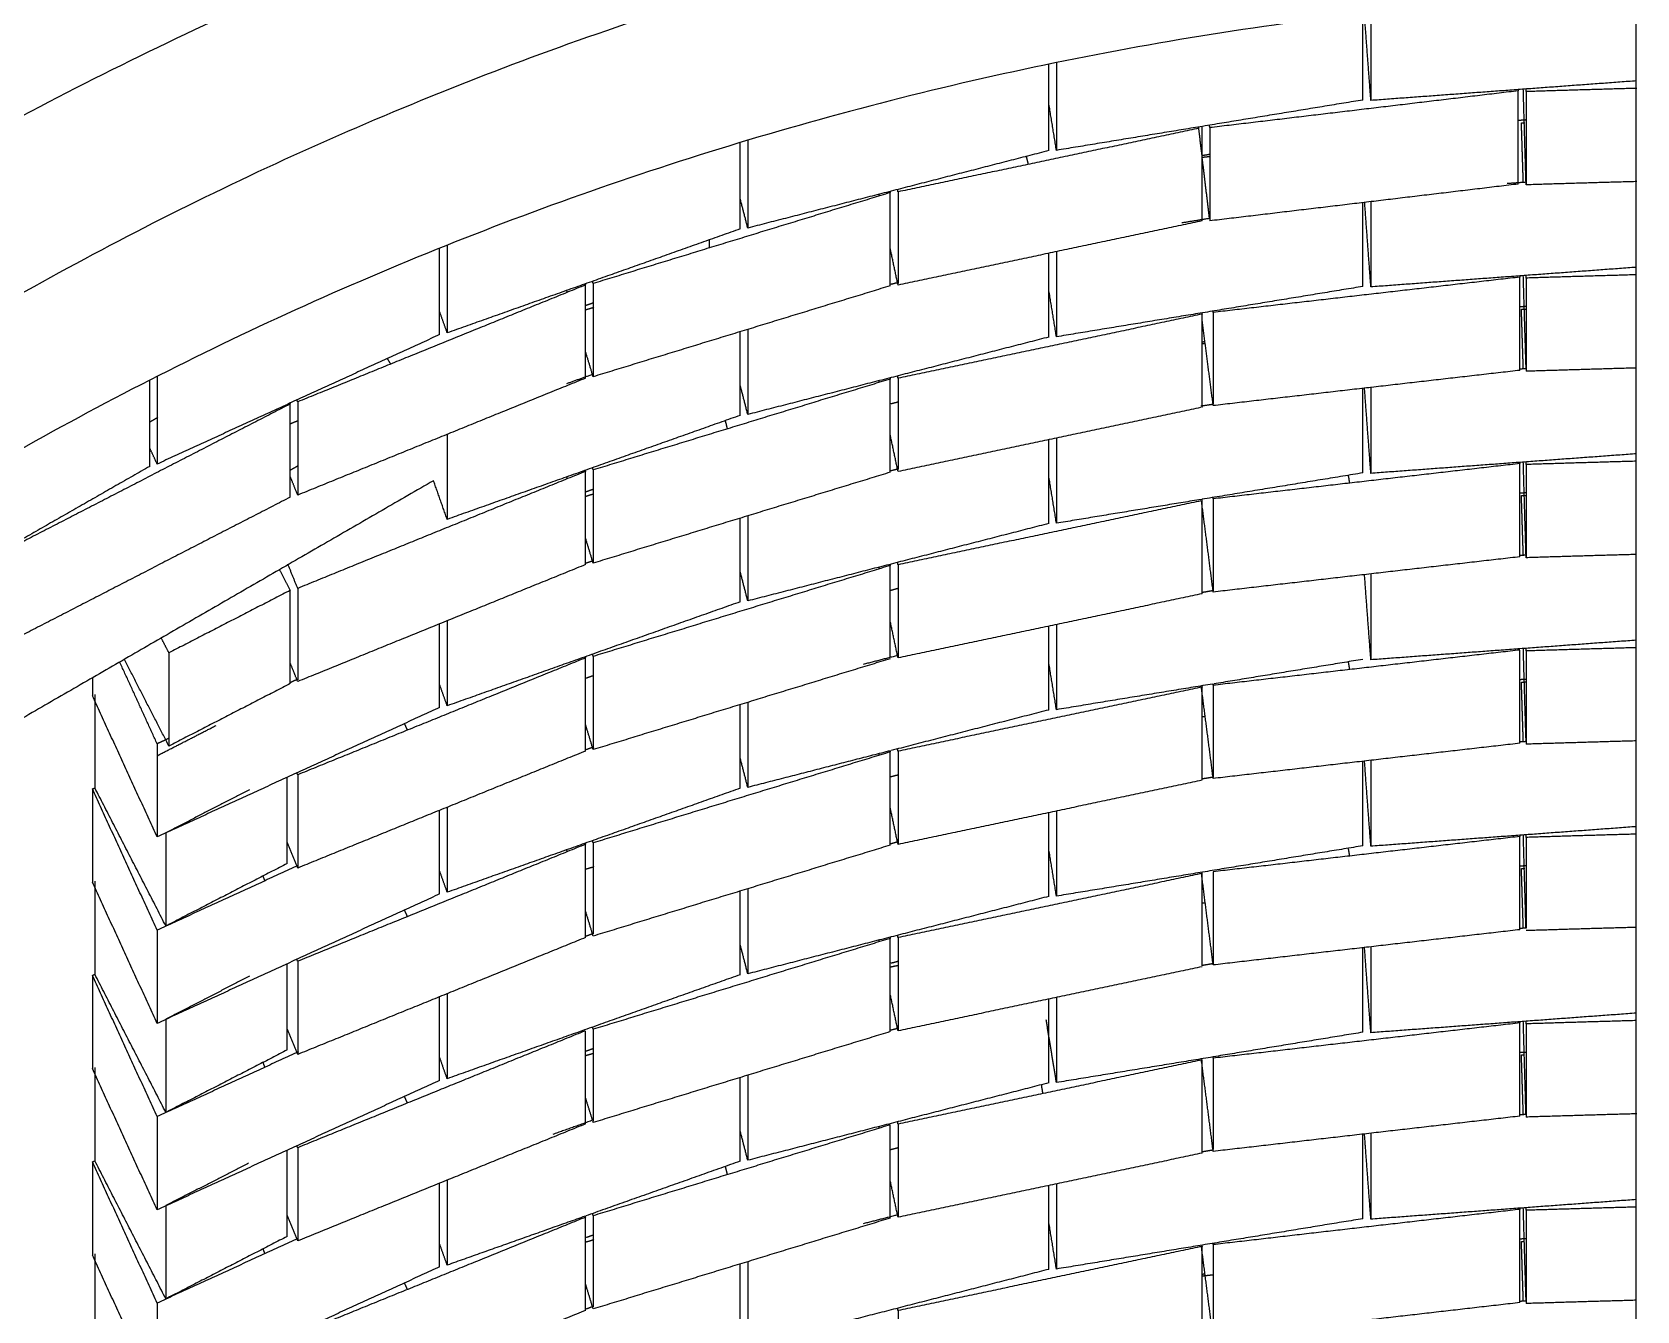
# Model space of a CAD drawing. Header units: centimetres. Extents: x 0 to 19.8, y 0 to 41.5.
# Drawn here: x 13.723 to 14.756, y 16.984 to 17.807 of the extents above; entities that cross this region are included whole.
import ezdxf

# ---------------------------------------------------------------- set-up
doc = ezdxf.new("R2010")
doc.units = ezdxf.units.CM
doc.layers.add('Make2D$Visible$Curves', color=7, linetype='Continuous', true_color=0x000000)

msp = doc.modelspace()

# ---------------------------------------------------------------- linework, layer by layer
at = {"layer": 'Make2D$Visible$Curves', "color": 18, "lineweight": -3, "true_color": 0x000000}
for points in [[(14.7553, 16.934), (14.7553, 18.2532), (14.7553, 19.5725)], [(14.5795, 17.7629), (14.5795, 17.7907), (14.5795, 17.8186)], [(14.5846, 17.7626), (14.5825, 17.7906), (14.5804, 17.8186)], [(14.5846, 17.8191), (14.5846, 17.7909), (14.5846, 17.7626)], [(14.3772, 17.7303), (14.3772, 17.7581), (14.3772, 17.7859)], [(14.3822, 17.787), (14.3822, 17.7587), (14.3822, 17.7305)], [(14.6795, 17.7688), (14.5802, 17.7569), (14.4809, 17.7451)], [(14.7556, 17.7752), (14.6701, 17.7689), (14.5846, 17.7626)], [(14.6794, 17.7696), (14.6795, 17.7692), (14.6795, 17.7688)], [(14.6795, 17.7088), (14.6795, 17.7388), (14.6795, 17.7688)], [(14.6845, 17.7083), (14.6836, 17.7391), (14.6827, 17.7698)], [(14.7557, 17.7704), (14.7201, 17.7694), (14.6845, 17.7683)], [(14.6845, 17.7683), (14.6845, 17.7692), (14.6845, 17.77)], [(14.6845, 17.7683), (14.6845, 17.7383), (14.6845, 17.7083)], [(14.3822, 17.7305), (14.3797, 17.7458), (14.3772, 17.7611)], [(14.5795, 17.7629), (14.4809, 17.7467), (14.3822, 17.7305)], [(14.6798, 17.7499), (14.6824, 17.7501), (14.685, 17.7503)], [(14.6815, 17.7483), (14.6826, 17.7483), (14.6837, 17.7483)], [(14.6827, 17.7098), (14.6821, 17.7291), (14.6815, 17.7483)], [(14.1835, 17.7374), (14.1835, 17.709), (14.1835, 17.6805)], [(14.4739, 17.7447), (14.3771, 17.7242), (14.2802, 17.7038)], [(14.4759, 17.7273), (14.4748, 17.7364), (14.4737, 17.7455)], [(14.4758, 17.7459), (14.4758, 17.7455), (14.4759, 17.7451)], [(14.4759, 17.6851), (14.4759, 17.7151), (14.4759, 17.7451)], [(14.4809, 17.7451), (14.4808, 17.7459), (14.4807, 17.7467)], [(14.4809, 17.7451), (14.4809, 17.7151), (14.4809, 17.6851)], [(14.1785, 17.6799), (14.1785, 17.7077), (14.1785, 17.7355)], [(14.3772, 17.7303), (14.2803, 17.7054), (14.1835, 17.6805)], [(14.3626, 17.727), (14.3633, 17.7242), (14.364, 17.7215)], [(14.4757, 17.7272), (14.4784, 17.7276), (14.4812, 17.7281)], [(14.4807, 17.6867), (14.4784, 17.7063), (14.476, 17.7259)], [(14.4763, 17.7261), (14.4787, 17.7264), (14.481, 17.7266)], [(14.6795, 17.7088), (14.5802, 17.6969), (14.4809, 17.6851)], [(14.6846, 17.71), (14.6785, 17.7095), (14.6723, 17.7091)], [(14.7558, 17.7104), (14.7202, 17.7094), (14.6845, 17.7083)], [(14.2752, 17.7033), (14.1796, 17.6741), (14.084, 17.6448)], [(14.1835, 17.6805), (14.181, 17.6902), (14.1785, 17.6998)], [(14.2681, 17.7012), (14.268, 17.7017), (14.2679, 17.7022)], [(14.275, 17.7041), (14.2751, 17.7037), (14.2752, 17.7033)], [(14.2752, 17.6433), (14.2752, 17.6733), (14.2752, 17.7033)], [(14.2802, 17.7038), (14.2801, 17.7045), (14.2799, 17.7053)], [(14.2802, 17.7038), (14.2802, 17.6743), (14.2802, 17.6448)], [(14.5795, 17.6429), (14.5795, 17.6699), (14.5795, 17.6968)], [(14.5846, 17.6426), (14.5826, 17.6698), (14.5806, 17.697)], [(14.5846, 17.6974), (14.5846, 17.67), (14.5846, 17.6426)], [(14.4809, 17.6867), (14.472, 17.6852), (14.463, 17.6838)], [(14.1785, 17.6799), (14.0843, 17.6465), (13.99, 17.613)], [(14.4759, 17.6851), (14.3781, 17.6644), (14.2802, 17.6438)], [(13.9851, 17.6119), (13.9851, 17.6397), (13.9851, 17.6675)], [(13.99, 17.6695), (13.99, 17.6413), (13.99, 17.613)], [(14.1586, 17.6728), (14.1586, 17.6702), (14.1586, 17.6676)], [(14.2802, 17.6438), (14.2777, 17.6556), (14.2752, 17.6674)], [(14.3822, 17.6653), (14.3822, 17.6379), (14.3822, 17.6105)], [(14.3772, 17.6103), (14.3772, 17.6373), (14.3772, 17.6642)], [(14.7553, 17.6552), (14.6699, 17.6489), (14.5846, 17.6426)], [(14.0788, 17.6445), (14.0789, 17.6442), (14.0791, 17.6439)], [(14.084, 17.6448), (14.0838, 17.6455), (14.0836, 17.6462)], [(14.084, 17.6448), (14.084, 17.6148), (14.084, 17.5848)], [(14.2806, 17.6455), (14.2781, 17.6448), (14.2755, 17.6442)], [(14.6805, 17.6489), (14.5818, 17.6376), (14.4831, 17.6262)], [(14.6804, 17.6497), (14.6805, 17.6493), (14.6805, 17.6489)], [(14.6805, 17.5889), (14.6805, 17.6189), (14.6805, 17.6489)], [(14.6845, 17.5902), (14.6836, 17.62), (14.6827, 17.6498)], [(14.7554, 17.6504), (14.72, 17.6494), (14.6845, 17.6483)], [(14.6845, 17.6483), (14.6845, 17.6491), (14.6845, 17.65)], [(14.6845, 17.6483), (14.6845, 17.6183), (14.6845, 17.5883)], [(14.0791, 17.6439), (13.9864, 17.6063), (13.8938, 17.5686)], [(14.0674, 17.6392), (14.0672, 17.6397), (14.067, 17.6403)], [(14.0791, 17.5839), (14.0791, 17.6139), (14.0791, 17.6439)], [(14.2752, 17.6433), (14.1796, 17.6141), (14.084, 17.5848)], [(14.3822, 17.6105), (14.3797, 17.6258), (14.3772, 17.6411)], [(14.5795, 17.6429), (14.4809, 17.6267), (14.3822, 17.6105)], [(13.99, 17.613), (13.9876, 17.6199), (13.9851, 17.6268)], [(14.0791, 17.6307), (14.0817, 17.6316), (14.0842, 17.6325)], [(14.0795, 17.628), (14.0819, 17.6288), (14.0844, 17.6295)], [(14.4759, 17.6251), (14.3781, 17.6044), (14.2802, 17.5838)], [(14.4758, 17.6259), (14.4758, 17.6255), (14.4759, 17.6251)], [(14.4759, 17.5651), (14.4759, 17.5951), (14.4759, 17.6251)], [(14.4831, 17.6262), (14.4831, 17.6266), (14.483, 17.627)], [(14.4831, 17.6262), (14.4831, 17.5968), (14.4831, 17.5673)], [(14.6806, 17.63), (14.6826, 17.6301), (14.6845, 17.6302)], [(14.6815, 17.6283), (14.6831, 17.6283), (14.6847, 17.6284)], [(14.6827, 17.5898), (14.6821, 17.6091), (14.6815, 17.6283)], [(14.7551, 17.6305), (14.7554, 17.6305), (14.7556, 17.6305)], [(14.1785, 17.5599), (14.1785, 17.5868), (14.1785, 17.6137)], [(14.1835, 17.6153), (14.1835, 17.5879), (14.1835, 17.5605)], [(14.4831, 17.5662), (14.4795, 17.5941), (14.4759, 17.6219)], [(13.9851, 17.6119), (13.8942, 17.5703), (13.8033, 17.5286)], [(14.3772, 17.6103), (14.2803, 17.5854), (14.1835, 17.5605)], [(14.4759, 17.6072), (14.4769, 17.6074), (14.4779, 17.6075)], [(14.4762, 17.6061), (14.477, 17.6062), (14.4778, 17.6063)], [(13.9514, 17.5965), (13.9525, 17.5947), (13.9535, 17.5929)], [(14.084, 17.5848), (14.0815, 17.5929), (14.0791, 17.6009)], [(13.7985, 17.5271), (13.7985, 17.5548), (13.7985, 17.5826)], [(13.8033, 17.5852), (13.8033, 17.5569), (13.8033, 17.5286)], [(14.0791, 17.5839), (13.9864, 17.5463), (13.8938, 17.5086)], [(14.084, 17.5864), (14.0753, 17.5833), (14.0667, 17.5802)], [(14.2752, 17.5833), (14.1796, 17.5541), (14.084, 17.5248)], [(14.2681, 17.5812), (14.268, 17.5817), (14.2679, 17.5822)], [(14.275, 17.5841), (14.2751, 17.5837), (14.2752, 17.5833)], [(14.2752, 17.5233), (14.2752, 17.5533), (14.2752, 17.5833)], [(14.2802, 17.5838), (14.2801, 17.5845), (14.2799, 17.5853)], [(14.2802, 17.5838), (14.2802, 17.5545), (14.2802, 17.5251)], [(14.6805, 17.5889), (14.5818, 17.5776), (14.4831, 17.5662)], [(14.6841, 17.5899), (14.6824, 17.5898), (14.6807, 17.5897)], [(14.7555, 17.5904), (14.72, 17.5894), (14.6845, 17.5883)], [(14.1835, 17.5605), (14.181, 17.5702), (14.1785, 17.5798)], [(14.5795, 17.5229), (14.5795, 17.5502), (14.5795, 17.5775)], [(14.5846, 17.5226), (14.5825, 17.5501), (14.5805, 17.5775)], [(14.5846, 17.5782), (14.5846, 17.5504), (14.5846, 17.5226)], [(13.889, 17.5673), (13.8, 17.5215), (13.7111, 17.4757)], [(13.8887, 17.5677), (13.8888, 17.5675), (13.889, 17.5673)], [(13.889, 17.5073), (13.889, 17.5373), (13.889, 17.5673)], [(13.8938, 17.5686), (13.8935, 17.5692), (13.8933, 17.5698)], [(13.8938, 17.5686), (13.8938, 17.5386), (13.8938, 17.5086)], [(14.2755, 17.5674), (14.278, 17.5681), (14.2805, 17.5687)], [(14.475, 17.5649), (14.3776, 17.5443), (14.2802, 17.5238)], [(14.483, 17.567), (14.4791, 17.5664), (14.4751, 17.5658)], [(13.7987, 17.5558), (13.8012, 17.5572), (13.8037, 17.5587)], [(13.889, 17.5546), (13.8916, 17.5556), (13.8942, 17.5567)], [(14.1785, 17.5599), (14.0843, 17.5265), (13.99, 17.493)], [(14.1704, 17.5513), (14.1698, 17.5539), (14.1691, 17.5565)], [(13.99, 17.5477), (13.99, 17.5204), (13.99, 17.493)], [(14.2802, 17.5238), (14.2777, 17.5356), (14.2752, 17.5474)], [(14.3772, 17.4903), (14.3772, 17.5173), (14.3772, 17.5442)], [(14.3822, 17.5453), (14.3822, 17.5179), (14.3822, 17.4905)], [(13.8033, 17.5286), (13.8009, 17.5338), (13.7985, 17.539)], [(14.7556, 17.5352), (14.6701, 17.5289), (14.5846, 17.5226)], [(13.7985, 17.5271), (13.7117, 17.4775), (13.6249, 17.4279)], [(13.8938, 17.5086), (13.8914, 17.5145), (13.889, 17.5205)], [(13.8941, 17.5275), (13.8916, 17.5261), (13.8891, 17.5246)], [(14.0791, 17.5239), (13.9864, 17.4863), (13.8938, 17.4486)], [(14.0674, 17.5192), (14.0672, 17.5197), (14.067, 17.5203)], [(14.0788, 17.5245), (14.0789, 17.5242), (14.0791, 17.5239)], [(14.0791, 17.4639), (14.0791, 17.4939), (14.0791, 17.5239)], [(14.084, 17.5248), (14.0838, 17.5256), (14.0835, 17.5264)], [(14.084, 17.5248), (14.084, 17.4948), (14.084, 17.4648)], [(14.2752, 17.5233), (14.1796, 17.4941), (14.084, 17.4648)], [(14.2802, 17.5254), (14.2777, 17.5247), (14.2752, 17.5241)], [(14.3822, 17.4905), (14.3797, 17.5058), (14.3772, 17.5211)], [(14.5795, 17.5229), (14.5277, 17.5144), (14.4759, 17.5059)], [(14.6805, 17.5289), (14.5818, 17.5176), (14.4831, 17.5062)], [(14.57, 17.5213), (14.5704, 17.5188), (14.5708, 17.5163)], [(14.6804, 17.5297), (14.6805, 17.5293), (14.6805, 17.5289)], [(14.6805, 17.4689), (14.6805, 17.4989), (14.6805, 17.5289)], [(14.6845, 17.4683), (14.6836, 17.4991), (14.6827, 17.5298)], [(14.7553, 17.5304), (14.7199, 17.5294), (14.6845, 17.5283)], [(14.6845, 17.5283), (14.6845, 17.5292), (14.6845, 17.53)], [(14.6845, 17.5283), (14.6845, 17.4983), (14.6845, 17.4683)], [(13.9812, 17.5179), (13.7166, 17.365), (13.4519, 17.212)], [(13.99, 17.493), (13.9856, 17.5055), (13.9812, 17.5179)], [(14.0793, 17.5108), (14.0818, 17.5117), (14.0844, 17.5126)], [(14.6805, 17.51), (14.6828, 17.5101), (14.685, 17.5103)], [(13.889, 17.5073), (13.8, 17.4615), (13.7111, 17.4157)], [(14.0793, 17.5079), (14.0817, 17.5087), (14.0842, 17.5094)], [(14.4751, 17.5049), (14.3776, 17.4843), (14.2802, 17.4638)], [(14.4754, 17.5058), (14.4288, 17.4982), (14.3822, 17.4905)], [(14.4831, 17.4462), (14.4794, 17.4754), (14.4756, 17.5046)], [(14.4757, 17.5061), (14.4758, 17.5056), (14.4759, 17.5051)], [(14.4759, 17.4451), (14.4759, 17.4751), (14.4759, 17.5051)], [(14.4831, 17.5062), (14.4831, 17.5066), (14.483, 17.507)], [(14.4831, 17.5062), (14.4831, 17.4765), (14.4831, 17.4469)], [(14.6815, 17.5083), (14.6831, 17.5083), (14.6846, 17.5084)], [(14.6827, 17.4698), (14.6821, 17.4891), (14.6815, 17.5083)], [(14.1785, 17.4399), (14.1785, 17.4668), (14.1785, 17.4937)], [(14.1835, 17.4953), (14.1835, 17.4679), (14.1835, 17.4405)], [(14.3772, 17.4903), (14.2803, 17.4654), (14.1835, 17.4405)], [(14.084, 17.4648), (14.0815, 17.4729), (14.0791, 17.4809)], [(14.6805, 17.4689), (14.5818, 17.4576), (14.4831, 17.4462)], [(14.6846, 17.47), (14.6826, 17.4698), (14.6805, 17.4697)], [(14.7553, 17.4704), (14.7199, 17.4694), (14.6845, 17.4683)], [(13.8821, 17.4606), (13.8855, 17.4539), (13.889, 17.4473)], [(13.8938, 17.4486), (13.8906, 17.4563), (13.8875, 17.4641)], [(14.0791, 17.4639), (13.9864, 17.4263), (13.8938, 17.3886)], [(14.0844, 17.4665), (14.0818, 17.4656), (14.0793, 17.4647)], [(14.2752, 17.4633), (14.1796, 17.4341), (14.084, 17.4048)], [(14.1835, 17.4405), (14.181, 17.4502), (14.1785, 17.4598)], [(14.2681, 17.4612), (14.268, 17.4617), (14.2679, 17.4622)], [(14.275, 17.4641), (14.2751, 17.4637), (14.2752, 17.4633)], [(14.2752, 17.4043), (14.2752, 17.4338), (14.2752, 17.4633)], [(14.2802, 17.4638), (14.2801, 17.4645), (14.2799, 17.4653)], [(14.2802, 17.4638), (14.2802, 17.4338), (14.2802, 17.4038)], [(13.8938, 17.4486), (13.8938, 17.4192), (13.8938, 17.3898)], [(14.2755, 17.4474), (14.2779, 17.448), (14.2803, 17.4487)], [(14.5846, 17.4026), (14.5825, 17.43), (14.5805, 17.4574)], [(14.5846, 17.4579), (14.5846, 17.4302), (14.5846, 17.4026)], [(13.889, 17.4473), (13.8499, 17.4272), (13.8109, 17.4071)], [(13.889, 17.3873), (13.889, 17.4173), (13.889, 17.4473)], [(14.1785, 17.4399), (14.0843, 17.4065), (13.99, 17.373)], [(14.4759, 17.4451), (14.3781, 17.4244), (14.2802, 17.4038)], [(14.4831, 17.4471), (14.4796, 17.4465), (14.476, 17.4459)], [(13.99, 17.4277), (13.99, 17.4004), (13.99, 17.373)], [(14.2802, 17.4038), (14.2777, 17.4156), (14.2752, 17.4274)], [(13.9851, 17.3719), (13.9851, 17.3988), (13.9851, 17.4257)], [(14.3772, 17.3703), (14.3772, 17.3973), (14.3772, 17.4242)], [(14.3822, 17.4254), (14.3822, 17.3979), (14.3822, 17.3705)], [(13.8109, 17.4071), (13.8084, 17.4118), (13.806, 17.4166)], [(13.8109, 17.4071), (13.8109, 17.3771), (13.8109, 17.3471)], [(14.6805, 17.4089), (14.5818, 17.3976), (14.4831, 17.3862)], [(14.7553, 17.4152), (14.6699, 17.4089), (14.5846, 17.4026)], [(14.6805, 17.3489), (14.6805, 17.3789), (14.6805, 17.4089)], [(14.6845, 17.3499), (14.6836, 17.38), (14.6827, 17.41)], [(14.7554, 17.4104), (14.7199, 17.4094), (14.6845, 17.4083)], [(14.6845, 17.4083), (14.6845, 17.4091), (14.6845, 17.41)], [(14.6845, 17.4083), (14.6845, 17.3783), (14.6845, 17.3483)], [(13.8033, 17.3486), (13.7913, 17.3749), (13.7792, 17.4012)], [(13.8109, 17.3471), (13.7965, 17.375), (13.7822, 17.4029)], [(13.8938, 17.3886), (13.8914, 17.3945), (13.889, 17.4005)], [(14.0791, 17.4039), (13.9864, 17.3663), (13.8938, 17.3286)], [(14.0788, 17.4045), (14.0789, 17.4042), (14.0791, 17.4039)], [(14.0791, 17.3439), (14.0791, 17.3739), (14.0791, 17.4039)], [(14.084, 17.4048), (14.0838, 17.4055), (14.0836, 17.4062)], [(14.084, 17.4048), (14.084, 17.3748), (14.084, 17.3448)], [(14.2752, 17.4033), (14.1796, 17.3741), (14.084, 17.3448)], [(14.2806, 17.4055), (14.2692, 17.4026), (14.2578, 17.3996)], [(14.3822, 17.3705), (14.3797, 17.3858), (14.3772, 17.4011)], [(14.5795, 17.4029), (14.5315, 17.395), (14.4834, 17.3871)], [(14.57, 17.4013), (14.5704, 17.3988), (14.5708, 17.3963)], [(13.7616, 17.3911), (13.7616, 17.3853), (13.7616, 17.3795)], [(13.889, 17.3873), (13.8499, 17.3672), (13.8109, 17.3471)], [(13.8935, 17.39), (13.8912, 17.3889), (13.8888, 17.3878)], [(13.99, 17.373), (13.9876, 17.3799), (13.9851, 17.3868)], [(14.0795, 17.3909), (14.0817, 17.3917), (14.084, 17.3925)], [(14.4828, 17.387), (14.4325, 17.3788), (14.3822, 17.3705)], [(14.4757, 17.3862), (14.4758, 17.3857), (14.4759, 17.3851)], [(14.4831, 17.3862), (14.4831, 17.3866), (14.483, 17.387)], [(14.4831, 17.3862), (14.4831, 17.3566), (14.4831, 17.327)], [(14.6806, 17.39), (14.6826, 17.3901), (14.6845, 17.3902)], [(14.6815, 17.3883), (14.683, 17.3883), (14.6845, 17.3884)], [(14.6827, 17.3499), (14.6821, 17.3691), (14.6815, 17.3883)], [(13.8033, 17.2886), (13.7825, 17.334), (13.7616, 17.3795)], [(13.7632, 17.3802), (13.7632, 17.3502), (13.7632, 17.3202)], [(14.4759, 17.3851), (14.3781, 17.3644), (14.2802, 17.3438)], [(14.4831, 17.3262), (14.4793, 17.3556), (14.4755, 17.385)], [(14.4759, 17.3254), (14.4759, 17.3552), (14.4759, 17.3851)], [(13.9851, 17.3719), (13.8942, 17.3303), (13.8033, 17.2886)], [(14.1785, 17.3199), (14.1785, 17.3468), (14.1785, 17.3737)], [(14.1835, 17.3753), (14.1835, 17.3479), (14.1835, 17.3205)], [(14.3772, 17.3703), (14.3265, 17.3573), (14.2758, 17.3442)], [(14.4763, 17.3661), (14.4771, 17.3662), (14.478, 17.3663)], [(13.8037, 17.3411), (13.8225, 17.3507), (13.8413, 17.3604)], [(13.9626, 17.3611), (13.9635, 17.3592), (13.9643, 17.3573)], [(14.084, 17.3448), (14.0815, 17.3529), (14.0791, 17.3609)], [(13.8109, 17.3521), (13.8071, 17.3503), (13.8033, 17.3486)], [(13.8033, 17.3486), (13.8033, 17.3186), (13.8033, 17.2886)], [(14.0844, 17.3465), (14.0819, 17.3456), (14.0794, 17.3447)], [(14.2802, 17.3438), (14.2801, 17.3445), (14.2799, 17.3453)], [(14.6805, 17.3489), (14.5818, 17.3376), (14.4831, 17.3262)], [(14.6846, 17.35), (14.6827, 17.3498), (14.6807, 17.3497)], [(14.7553, 17.3504), (14.7199, 17.3494), (14.6845, 17.3483)], [(14.0791, 17.3439), (13.9864, 17.3063), (13.8938, 17.2686)], [(14.2751, 17.3433), (14.1795, 17.3141), (14.084, 17.2848)], [(14.1835, 17.3205), (14.181, 17.3302), (14.1785, 17.3398)], [(14.2753, 17.3441), (14.2294, 17.3323), (14.1835, 17.3205)], [(14.2681, 17.3412), (14.268, 17.3417), (14.2679, 17.3422)], [(14.275, 17.3441), (14.2751, 17.3437), (14.2752, 17.3433)], [(14.2752, 17.2833), (14.2752, 17.3133), (14.2752, 17.3433)], [(14.2802, 17.3438), (14.2802, 17.3138), (14.2802, 17.2838)], [(14.5795, 17.2829), (14.5795, 17.3101), (14.5795, 17.3373)], [(14.5846, 17.2826), (14.5825, 17.31), (14.5805, 17.3375)], [(14.5846, 17.3381), (14.5846, 17.3104), (14.5846, 17.2826)], [(13.887, 17.2715), (13.887, 17.2992), (13.887, 17.327)], [(13.8938, 17.3286), (13.8935, 17.3292), (13.8933, 17.3298)], [(13.8938, 17.3286), (13.8938, 17.2986), (13.8938, 17.2686)], [(14.2756, 17.3274), (14.278, 17.3281), (14.2805, 17.3287)], [(14.4759, 17.3251), (14.3781, 17.3044), (14.2802, 17.2838)], [(14.4833, 17.3271), (14.4799, 17.3265), (14.4765, 17.326)], [(13.7616, 17.3195), (13.7622, 17.3198), (13.7628, 17.32)], [(13.7616, 17.3195), (13.7616, 17.2895), (13.7616, 17.2595)], [(13.8033, 17.2286), (13.7825, 17.274), (13.7616, 17.3195)], [(13.8089, 17.2313), (13.7861, 17.2757), (13.7632, 17.3202)], [(13.8627, 17.319), (13.8358, 17.3051), (13.8089, 17.2913)], [(14.1785, 17.3199), (14.0843, 17.2865), (13.99, 17.253)], [(13.9851, 17.2519), (13.9851, 17.2788), (13.9851, 17.3057)], [(13.99, 17.3077), (13.99, 17.2804), (13.99, 17.253)], [(14.2802, 17.2838), (14.2777, 17.2956), (14.2752, 17.3074)], [(14.3772, 17.2503), (14.3772, 17.2773), (14.3772, 17.3042)], [(14.3822, 17.3053), (14.3822, 17.2779), (14.3822, 17.2505)], [(14.7553, 17.2952), (14.6699, 17.2889), (14.5846, 17.2826)], [(13.8089, 17.2912), (13.8089, 17.2612), (13.8089, 17.2313)], [(13.8938, 17.2686), (13.8904, 17.2769), (13.887, 17.2853)], [(14.0791, 17.2839), (13.9864, 17.2463), (13.8938, 17.2086)], [(14.0788, 17.2845), (14.0789, 17.2842), (14.0791, 17.2839)], [(14.0791, 17.2239), (14.0791, 17.2539), (14.0791, 17.2839)], [(14.084, 17.2848), (14.0838, 17.2855), (14.0836, 17.2862)], [(14.084, 17.2848), (14.084, 17.2555), (14.084, 17.2262)], [(14.2752, 17.2833), (14.1796, 17.2541), (14.084, 17.2248)], [(14.2802, 17.2854), (14.2778, 17.2848), (14.2754, 17.2841)], [(14.5795, 17.2829), (14.4809, 17.2667), (14.3822, 17.2505)], [(14.6805, 17.2889), (14.5818, 17.2776), (14.4831, 17.2662)], [(14.6804, 17.2897), (14.6805, 17.2893), (14.6805, 17.2889)], [(14.6805, 17.2289), (14.6805, 17.2589), (14.6805, 17.2889)], [(14.6844, 17.2305), (14.6836, 17.2603), (14.6827, 17.2902)], [(14.7553, 17.2904), (14.7199, 17.2894), (14.6845, 17.2883)], [(14.6845, 17.2883), (14.6845, 17.2891), (14.6845, 17.29)], [(14.6845, 17.2883), (14.6845, 17.2591), (14.6845, 17.2299)], [(14.0674, 17.2792), (14.0672, 17.2797), (14.067, 17.2803)], [(14.3822, 17.2505), (14.3797, 17.2658), (14.3772, 17.2811)], [(14.57, 17.281), (14.5704, 17.2786), (14.5708, 17.2763)], [(13.894, 17.2702), (13.8487, 17.2494), (13.8033, 17.2286)], [(13.887, 17.2715), (13.848, 17.2514), (13.8089, 17.2313)], [(13.8727, 17.2604), (13.8721, 17.2619), (13.8715, 17.2635)], [(13.99, 17.253), (13.9876, 17.2599), (13.9851, 17.2668)], [(14.0791, 17.2679), (14.0818, 17.2687), (14.0845, 17.2695)], [(14.4759, 17.2651), (14.3781, 17.2444), (14.2802, 17.2238)], [(14.4831, 17.2062), (14.4793, 17.2355), (14.4756, 17.2648)], [(14.4757, 17.266), (14.4758, 17.2655), (14.4759, 17.2651)], [(14.4759, 17.2057), (14.4759, 17.2354), (14.4759, 17.2651)], [(14.4831, 17.2662), (14.4831, 17.2362), (14.4831, 17.2062)], [(14.6808, 17.27), (14.6828, 17.2701), (14.6847, 17.2703)], [(14.6827, 17.2298), (14.6821, 17.2491), (14.6815, 17.2683)], [(14.6815, 17.2683), (14.6826, 17.2683), (14.6837, 17.2683)], [(13.8033, 17.1686), (13.7825, 17.214), (13.7616, 17.2595)], [(13.7632, 17.2602), (13.7632, 17.2302), (13.7632, 17.2002)], [(13.9851, 17.2519), (13.8942, 17.2103), (13.8033, 17.1686)], [(14.1785, 17.1999), (14.1785, 17.2268), (14.1785, 17.2537)], [(14.1835, 17.2553), (14.1835, 17.2279), (14.1835, 17.2005)], [(13.9624, 17.2415), (13.9634, 17.2394), (13.9643, 17.2373)], [(14.3772, 17.2503), (14.2803, 17.2254), (14.1835, 17.2005)], [(14.476, 17.2461), (14.477, 17.2462), (14.4779, 17.2463)], [(14.084, 17.2248), (14.0815, 17.2329), (14.0791, 17.2409)], [(13.8033, 17.2286), (13.8033, 17.1986), (13.8033, 17.1686)], [(14.0791, 17.2239), (13.9864, 17.1863), (13.8938, 17.1486)], [(14.084, 17.2264), (14.0816, 17.2255), (14.0792, 17.2246)], [(14.2752, 17.2233), (14.1796, 17.1941), (14.084, 17.1648)], [(14.268, 17.2215), (14.268, 17.2219), (14.2679, 17.2222)], [(14.275, 17.2241), (14.2751, 17.2237), (14.2752, 17.2233)], [(14.2752, 17.1633), (14.2752, 17.1933), (14.2752, 17.2233)], [(14.2802, 17.2238), (14.2801, 17.2245), (14.2799, 17.2253)], [(14.2802, 17.2238), (14.2802, 17.1938), (14.2802, 17.1638)], [(14.6805, 17.2289), (14.5818, 17.2176), (14.4831, 17.2062)], [(14.6845, 17.23), (14.6827, 17.2298), (14.681, 17.2297)], [(14.7554, 17.2304), (14.72, 17.2294), (14.6845, 17.2283)], [(14.1835, 17.2005), (14.181, 17.2102), (14.1785, 17.2198)], [(14.5795, 17.1629), (14.5795, 17.1901), (14.5795, 17.2173)], [(14.5846, 17.1626), (14.5825, 17.19), (14.5805, 17.2174)], [(14.5846, 17.2179), (14.5846, 17.1902), (14.5846, 17.1626)], [(13.7616, 17.1995), (13.7624, 17.1999), (13.7633, 17.2002)], [(13.8089, 17.1113), (13.7861, 17.1557), (13.7632, 17.2002)], [(13.887, 17.1515), (13.887, 17.1793), (13.887, 17.2072)], [(13.8938, 17.2086), (13.8935, 17.2092), (13.8933, 17.2098)], [(13.8938, 17.2086), (13.8938, 17.1786), (13.8938, 17.1486)], [(14.2755, 17.2074), (14.2779, 17.208), (14.2803, 17.2087)], [(14.2755, 17.205), (14.2779, 17.2055), (14.2804, 17.206)], [(14.4759, 17.2051), (14.3781, 17.1844), (14.2802, 17.1638)], [(14.483, 17.207), (14.4793, 17.2064), (14.4756, 17.2058)], [(13.7616, 17.1995), (13.7616, 17.1695), (13.7616, 17.1395)], [(13.8033, 17.1086), (13.7825, 17.154), (13.7616, 17.1995)], [(13.8627, 17.199), (13.8358, 17.1851), (13.8089, 17.1713)], [(14.1785, 17.1999), (14.0843, 17.1665), (13.99, 17.133)], [(13.9851, 17.1319), (13.9851, 17.1591), (13.9851, 17.1862)], [(13.99, 17.1877), (13.99, 17.1604), (13.99, 17.133)], [(14.2802, 17.1638), (14.2777, 17.1756), (14.2752, 17.1874)], [(14.3772, 17.1303), (14.3772, 17.1573), (14.3772, 17.1842)], [(14.3822, 17.1853), (14.3822, 17.1579), (14.3822, 17.1305)], [(13.8089, 17.1713), (13.8089, 17.1413), (13.8089, 17.1113)], [(14.3822, 17.1305), (14.3789, 17.1506), (14.3756, 17.1708)], [(14.7553, 17.1752), (14.6699, 17.1689), (14.5846, 17.1626)], [(14.6804, 17.1699), (14.6805, 17.1694), (14.6805, 17.1689)], [(14.6844, 17.1105), (14.6836, 17.1401), (14.6827, 17.1698)], [(14.7553, 17.1704), (14.7199, 17.1694), (14.6845, 17.1683)], [(14.6845, 17.1683), (14.6845, 17.1691), (14.6845, 17.17)], [(13.8938, 17.1486), (13.8904, 17.1569), (13.887, 17.1652)], [(14.0786, 17.1637), (13.9862, 17.1262), (13.8938, 17.0886)], [(14.0791, 17.1039), (14.0791, 17.1339), (14.0791, 17.1639)], [(14.084, 17.1648), (14.0838, 17.1655), (14.0836, 17.1662)], [(14.084, 17.1648), (14.084, 17.1352), (14.084, 17.1057)], [(14.2752, 17.1633), (14.1796, 17.1341), (14.084, 17.1048)], [(14.2806, 17.1655), (14.278, 17.1648), (14.2753, 17.1641)], [(14.6805, 17.1689), (14.5818, 17.1576), (14.4831, 17.1462)], [(14.5795, 17.1629), (14.5314, 17.155), (14.4833, 17.1471)], [(14.6805, 17.1089), (14.6805, 17.1389), (14.6805, 17.1689)], [(14.6845, 17.1683), (14.6845, 17.1383), (14.6845, 17.1083)], [(13.8942, 17.1503), (13.8488, 17.1294), (13.8033, 17.1086)], [(13.887, 17.1515), (13.848, 17.1314), (13.8089, 17.1113)], [(14.0792, 17.1508), (14.0816, 17.1516), (14.084, 17.1525)], [(14.0793, 17.148), (14.0818, 17.1487), (14.0842, 17.1494)], [(14.6806, 17.15), (14.6825, 17.1501), (14.6845, 17.1502)], [(14.6815, 17.1483), (14.6823, 17.1483), (14.6831, 17.1483)], [(13.8033, 17.0486), (13.7825, 17.094), (13.7616, 17.1395)], [(13.7632, 17.1402), (13.7632, 17.1102), (13.7632, 17.0802)], [(13.8727, 17.1404), (13.8721, 17.1419), (13.8715, 17.1435)], [(13.99, 17.133), (13.9876, 17.1399), (13.9851, 17.1468)], [(14.4759, 17.1451), (14.3781, 17.1244), (14.2802, 17.1038)], [(14.483, 17.147), (14.4326, 17.1388), (14.3822, 17.1305)], [(14.4831, 17.0862), (14.4793, 17.116), (14.4754, 17.1458)], [(14.4759, 17.0851), (14.4759, 17.1151), (14.4759, 17.1451)], [(14.4831, 17.1462), (14.4831, 17.1466), (14.483, 17.147)], [(14.4831, 17.1462), (14.4831, 17.1169), (14.4831, 17.0876)], [(14.6827, 17.1099), (14.6821, 17.1291), (14.6815, 17.1483)], [(13.9851, 17.1319), (13.8942, 17.0903), (13.8033, 17.0486)], [(14.1785, 17.0799), (14.1785, 17.1068), (14.1785, 17.1337)], [(14.1835, 17.1353), (14.1835, 17.1079), (14.1835, 17.0805)], [(14.3772, 17.1303), (14.2803, 17.1054), (14.1835, 17.0805)], [(14.3735, 17.1235), (14.373, 17.1263), (14.3726, 17.1291)], [(13.9624, 17.1215), (13.9633, 17.1195), (13.9642, 17.1175)], [(14.0836, 17.1062), (14.0813, 17.1135), (14.0791, 17.1207)], [(13.8033, 17.1086), (13.8033, 17.0786), (13.8033, 17.0486)], [(14.6805, 17.1089), (14.5818, 17.0976), (14.4831, 17.0862)], [(14.6845, 17.11), (14.6826, 17.1098), (14.6807, 17.1097)], [(14.7557, 17.1104), (14.7201, 17.1094), (14.6845, 17.1083)], [(14.0791, 17.1039), (13.9864, 17.0663), (13.8938, 17.0286)], [(14.0838, 17.1063), (14.0708, 17.1017), (14.0579, 17.0971)], [(14.084, 17.1048), (14.0839, 17.1051), (14.0838, 17.1054)], [(14.2752, 17.1033), (14.1796, 17.0741), (14.084, 17.0448)], [(14.1835, 17.0805), (14.181, 17.0902), (14.1785, 17.0998)], [(14.2681, 17.1012), (14.268, 17.1017), (14.2679, 17.1022)], [(14.2752, 17.0433), (14.2752, 17.0733), (14.2752, 17.1033)], [(14.2802, 17.1038), (14.2801, 17.1045), (14.2799, 17.1053)], [(14.2802, 17.1038), (14.2802, 17.0738), (14.2802, 17.0438)], [(14.5795, 17.0429), (14.5795, 17.0701), (14.5795, 17.0973)], [(14.5846, 17.0426), (14.5825, 17.07), (14.5805, 17.0974)], [(14.5846, 17.0979), (14.5846, 17.0702), (14.5846, 17.0426)], [(13.887, 17.0315), (13.887, 17.0592), (13.887, 17.087)], [(13.8938, 17.0886), (13.8935, 17.0892), (13.8933, 17.0898)], [(13.8938, 17.0886), (13.8938, 17.0586), (13.8938, 17.0286)], [(14.2754, 17.0874), (14.278, 17.0881), (14.2807, 17.0888)], [(14.4828, 17.087), (14.4795, 17.0865), (14.4761, 17.0859)], [(13.7616, 17.0795), (13.7622, 17.0798), (13.7628, 17.08)], [(13.7616, 17.0795), (13.7616, 17.0495), (13.7616, 17.0195)], [(13.8033, 16.9886), (13.7825, 17.034), (13.7616, 17.0795)], [(13.8089, 16.9913), (13.7861, 17.0357), (13.7632, 17.0802)], [(13.8622, 17.0787), (13.8356, 17.065), (13.8089, 17.0513)], [(14.1785, 17.0799), (14.1289, 17.0623), (14.0792, 17.0447)], [(14.1704, 17.0713), (14.1698, 17.0739), (14.1691, 17.0765)], [(14.4759, 17.0851), (14.3781, 17.0644), (14.2802, 17.0438)], [(13.9851, 17.0119), (13.9851, 17.0388), (13.9851, 17.0657)], [(13.99, 17.0677), (13.99, 17.0404), (13.99, 17.013)], [(14.2802, 17.0438), (14.2777, 17.0556), (14.2752, 17.0674)], [(14.3772, 17.0103), (14.3772, 17.0373), (14.3772, 17.0642)], [(14.3822, 17.0653), (14.3822, 17.0379), (14.3822, 17.0105)], [(13.8089, 17.0513), (13.8089, 17.0213), (13.8089, 16.9913)], [(13.8938, 17.0286), (13.8904, 17.0369), (13.887, 17.0452)], [(14.084, 17.0448), (14.0838, 17.0455), (14.0836, 17.0462)], [(14.2803, 17.0454), (14.269, 17.0425), (14.2577, 17.0396)], [(14.6805, 17.0489), (14.5818, 17.0376), (14.4831, 17.0262)], [(14.7553, 17.0552), (14.6699, 17.0489), (14.5846, 17.0426)], [(14.6804, 17.0497), (14.6805, 17.0493), (14.6805, 17.0489)], [(14.6805, 16.9889), (14.6805, 17.0189), (14.6805, 17.0489)], [(14.6845, 16.9899), (14.6836, 17.0199), (14.6827, 17.0498)], [(14.7553, 17.0504), (14.7199, 17.0494), (14.6845, 17.0483)], [(14.6845, 17.0483), (14.6845, 17.0491), (14.6845, 17.05)], [(14.6845, 17.0483), (14.6845, 17.0183), (14.6845, 16.9883)], [(14.0791, 17.0439), (13.9864, 17.0063), (13.8938, 16.9686)], [(14.0788, 17.0445), (14.0344, 17.0288), (13.99, 17.013)], [(14.0788, 17.0445), (14.0789, 17.0442), (14.0791, 17.0439)], [(14.0791, 16.9839), (14.0791, 17.0139), (14.0791, 17.0439)], [(14.084, 17.0448), (14.084, 17.0154), (14.084, 16.9861)], [(14.2752, 17.0433), (14.1796, 17.0141), (14.084, 16.9848)], [(14.3822, 17.0105), (14.3797, 17.0258), (14.3772, 17.0411)], [(14.5795, 17.0429), (14.4809, 17.0267), (14.3822, 17.0105)], [(13.894, 17.0302), (13.8487, 17.0094), (13.8033, 16.9886)], [(13.887, 17.0315), (13.848, 17.0114), (13.8089, 16.9913)], [(13.99, 17.013), (13.9876, 17.0199), (13.9851, 17.0268)], [(14.0791, 17.0279), (14.0818, 17.0287), (14.0845, 17.0295)], [(14.0795, 17.0309), (14.0819, 17.0317), (14.0843, 17.0326)], [(14.4759, 17.0251), (14.3781, 17.0044), (14.2802, 16.9838)], [(14.4831, 16.9662), (14.4793, 16.9957), (14.4755, 17.0253)], [(14.4758, 17.0256), (14.4759, 17.0253), (14.4759, 17.0251)], [(14.4759, 16.9651), (14.4759, 16.9951), (14.4759, 17.0251)], [(14.4831, 17.0262), (14.4831, 17.0267), (14.483, 17.0271)], [(14.4831, 17.0262), (14.4831, 16.9962), (14.4831, 16.9662)], [(14.6808, 17.03), (14.6826, 17.0301), (14.6843, 17.0302)], [(14.6815, 17.0283), (14.6824, 17.0283), (14.6833, 17.0283)], [(14.6827, 16.9898), (14.6821, 17.0091), (14.6815, 17.0283)], [(13.8033, 16.9286), (13.7825, 16.974), (13.7616, 17.0195)], [(13.7632, 17.0202), (13.7632, 16.9902), (13.7632, 16.9602)], [(13.8727, 17.0204), (13.8721, 17.0219), (13.8715, 17.0235)], [(14.1835, 17.0153), (14.1835, 16.9879), (14.1835, 16.9605)], [(13.9851, 17.0119), (13.8942, 16.9703), (13.8033, 16.9286)], [(14.1785, 16.9599), (14.1785, 16.9867), (14.1785, 17.0135)], [(14.3772, 17.0103), (14.2803, 16.9854), (14.1835, 16.9605)], [(14.4759, 17.0061), (14.4768, 17.0062), (14.4777, 17.0063)], [(14.476, 17.0072), (14.477, 17.0074), (14.4779, 17.0075)], [(14.4779, 17.0063), (14.4806, 17.0066), (14.4832, 17.0069)], [(13.9624, 17.0015), (13.9634, 16.9994), (13.9643, 16.9973)], [(14.084, 16.9848), (14.0815, 16.9929), (14.0791, 17.0009)], [(13.8033, 16.9886), (13.8033, 16.9586), (13.8033, 16.9286)], [(14.0791, 16.9839), (13.9864, 16.9463), (13.8938, 16.9086)], [(14.0843, 16.9865), (14.0818, 16.9856), (14.0794, 16.9847)], [(14.2802, 16.9838), (14.2801, 16.9845), (14.2799, 16.9853)], [(14.2802, 16.9838), (14.2802, 16.9538), (14.2802, 16.9238)], [(14.6805, 16.9889), (14.5821, 16.9776), (14.4836, 16.9663)], [(14.6846, 16.99), (14.6828, 16.9898), (14.681, 16.9897)], [(14.7554, 16.9904), (14.72, 16.9894), (14.6845, 16.9883)]]:
    msp.add_open_spline(points, degree=2, dxfattribs=at)
for points, weights, knots in [([(14.7558, 18.0321), (13.8662, 17.9996), (13.213, 17.3947), (12.4439, 16.6825), (12.4439, 15.6341)], [0.854751958775, 0.866802022462, 1, 0.846767797442, 0.853867800566], [2.055138, 2.055138, 2.055138, 3.769279, 3.769279, 5.741243, 5.741243, 5.741243]), ([(12.5439, 15.6341), (12.5439, 16.6388), (13.281, 17.3214), (13.9053, 17.8995), (14.7555, 17.932)], [0.853867800566, 0.846767797442, 1, 0.867107537457, 0.85480787438], [-5.741243, -5.741243, -5.741243, -3.769279, -3.769279, -2.059069, -2.059069, -2.059069]), ([(14.7553, 17.832), (13.9052, 17.7994), (13.281, 17.2214), (12.9554, 16.9199), (12.7654, 16.5189)], [0.854810851806, 0.867123612814, 1, 0.925991554725, 0.889384111728], [2.059276, 2.059276, 2.059276, 3.769279, 3.769279, 4.721703, 4.721703, 4.721703])]:
    msp.add_rational_spline(points, weights, degree=2, knots=knots, dxfattribs=at)

doc.saveas('drawing.dxf')
